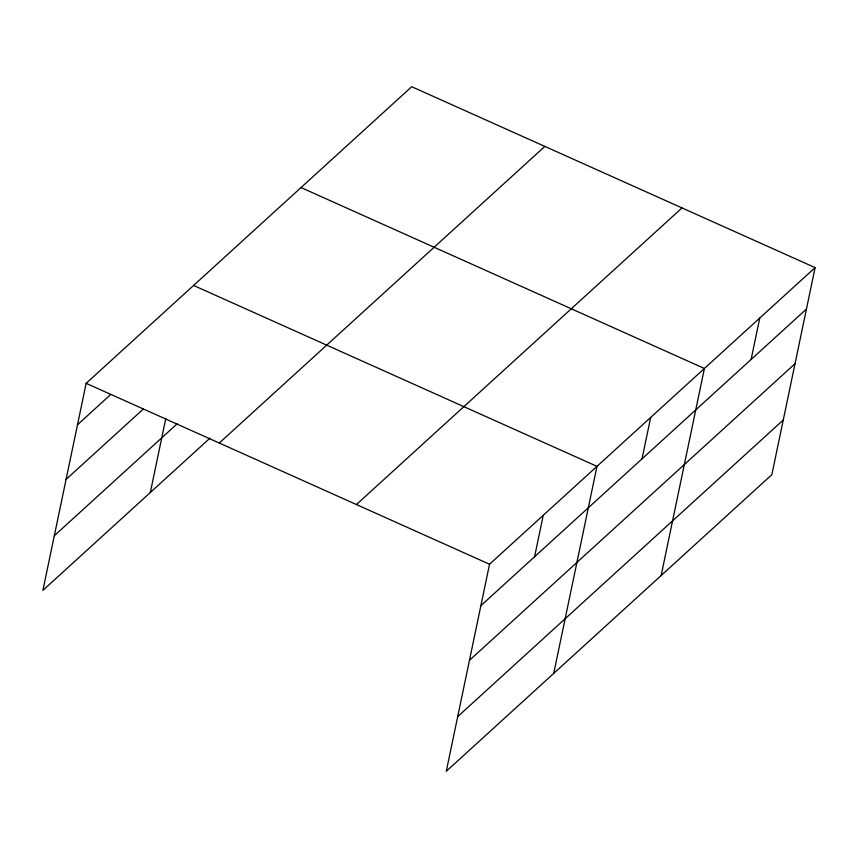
<?xml version="1.0" encoding="UTF-8"?>
<svg xmlns="http://www.w3.org/2000/svg" width="858" height="858" viewBox="0 0 858 858"><rect width="100%" height="100%" fill="white"/><g stroke="black" fill="none" stroke-linecap="round" stroke-linejoin="round"><path stroke-width="1.29" d="M815.1 267.621L489.532 564.242L446.278 771.288L771.846 474.667L815.1 267.621L411.722 86.712L86.154 383.333L42.9 590.379L209.91 438.213M150.332 492.492L165.862 418.189M534.598 556.724L543.253 515.304M553.721 673.412L596.975 466.355L193.586 285.446M642.041 458.837L650.686 417.417M661.153 575.525L704.407 368.479L301.029 187.559M751.104 359.47L759.759 318.05M77.499 424.753L110.703 394.498M66.087 479.408L143.243 409.105M54.322 535.714L177.381 423.595M219.273 443.028L544.83 146.407M356.424 504.547L681.981 207.926M480.888 605.662L806.445 309.052M469.465 660.328L795.023 363.706M457.7 716.634L783.268 420.012M86.154 383.333L489.532 564.242"/></g></svg>
